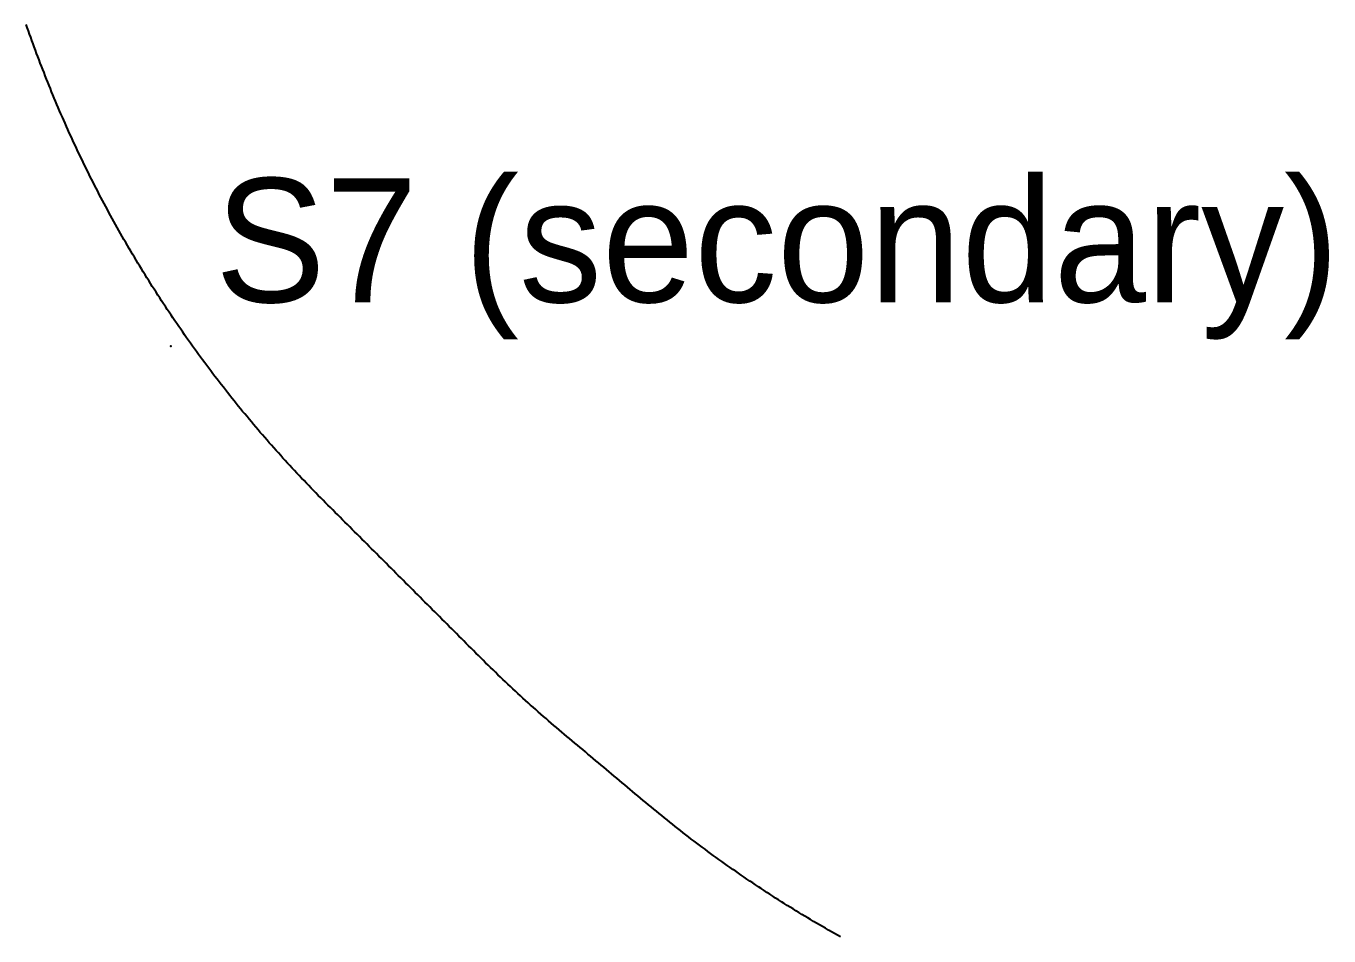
# Model space of a CAD drawing. Header units: metres. Extents: x 457876 to 584660, y 126427 to 241224.
# Drawn here: x 460908 to 470366, y 161757 to 168364 of the extents above; entities that cross this region are included whole.
import ezdxf

# ---------------------------------------------------------------- set-up
doc = ezdxf.new("R2010")
doc.units = ezdxf.units.M
for name, color, linetype in [('AT_GRADE', 3, 'CONTINUOUS'), ('CUTTING', 34, 'CONTINUOUS'), ('EMBANKMENT', 42, 'CONTINUOUS'), ('GROUND_CL', 8, 'CONTINUOUS'), ('RAIL_CL', 1, 'CONTINUOUS'), ('STATIONS', 7, 'CONTINUOUS'), ('VIADUCT', 5, 'CONTINUOUS')]:
    doc.layers.add(name, color=color, linetype=linetype)

msp = doc.modelspace()

# ---------------------------------------------------------------- linework, layer by layer
at = {"layer": 'AT_GRADE'}
for points in [[(461694.644, 166685.44, 73.894), (461681.936, 166706.843, 73.817), (461669.288, 166728.281, 73.741), (461656.697, 166749.753, 73.665)], [(464068.43, 163916.92, 77.959), (464050.821, 163934.528, 78.011), (464033.212, 163952.136, 78.061), (464015.604, 163969.744, 78.111), (463997.995, 163987.352, 78.16), (463980.387, 164004.96, 78.207), (463962.778, 164022.567, 78.254), (463945.17, 164040.175, 78.3), (463927.562, 164057.782, 78.345), (463909.954, 164075.39, 78.389), (463892.346, 164092.997, 78.432), (463874.738, 164110.604, 78.474), (463857.13, 164128.211, 78.515), (463839.523, 164145.818, 78.554)], [(464968.319, 163093.689, 74.58), (464949.241, 163109.698, 74.661), (464930.162, 163125.707, 74.741), (464911.084, 163141.715, 74.821), (464892.006, 163157.724, 74.901), (464872.928, 163173.732, 74.98), (464853.85, 163189.741, 75.06)], [(465311.738, 162805.526, 73.087), (465292.659, 162821.535, 73.172), (465273.58, 162837.545, 73.256), (465254.5, 162853.554, 73.34), (465235.421, 162869.563, 73.424), (465216.342, 162885.573, 73.508)], [(465917.457, 162327.085, 70.462), (465897.311, 162341.728, 70.546), (465877.206, 162356.427, 70.629), (465857.134, 162371.17, 70.713), (465837.115, 162385.987, 70.797), (465817.134, 162400.853, 70.882), (465797.198, 162415.781, 70.966), (465777.298, 162430.756, 71.05)], [(466797.575, 161763.017, 67.174), (466775.907, 161775.287, 67.245), (466754.251, 161787.579, 67.316), (466732.629, 161799.931, 67.388), (466711.046, 161812.351, 67.461), (466689.496, 161824.828, 67.534), (466667.981, 161837.365, 67.607), (466646.499, 161849.96, 67.681), (466625.052, 161862.615, 67.755), (466603.64, 161875.329, 67.83), (466582.263, 161888.101, 67.904)]]:
    msp.add_polyline3d(points, dxfattribs=at)
at = {"layer": 'CUTTING'}
for points in [[(462402.414, 165663.012, 77.585), (462386.91, 165682.483, 77.524), (462371.469, 165702.003, 77.462), (462356.075, 165721.561, 77.399), (462340.731, 165741.158, 77.336), (462325.441, 165760.797, 77.271), (462310.2, 165780.474, 77.206), (462295.012, 165800.192, 77.14), (462279.889, 165819.959, 77.074), (462264.822, 165839.77, 77.006), (462249.803, 165859.617, 76.938), (462234.835, 165879.502, 76.869), (462219.924, 165899.43, 76.8), (462205.068, 165919.399, 76.73), (462190.262, 165939.405, 76.659), (462175.508, 165959.45, 76.587), (462160.807, 165979.533, 76.515), (462146.169, 165999.662, 76.443), (462131.587, 166019.832, 76.37), (462117.068, 166040.048, 76.296), (462102.604, 166060.302, 76.222), (462088.187, 166080.59, 76.148), (462073.822, 166100.915, 76.073), (462059.511, 166121.279, 75.997), (462045.258, 166141.682, 75.921), (462031.066, 166162.128, 75.845), (462016.925, 166182.61, 75.769), (462002.843, 166203.132, 75.692), (461988.818, 166223.693, 75.615), (461974.85, 166244.294, 75.537), (461960.939, 166264.932, 75.46), (461947.082, 166285.607, 75.382), (461933.274, 166306.315, 75.304), (461919.538, 166327.07, 75.225), (461905.854, 166347.861, 75.147), (461892.223, 166368.685, 75.069), (461878.649, 166389.548, 74.99), (461865.132, 166410.447, 74.911), (461851.669, 166431.381, 74.833), (461838.256, 166452.348, 74.754), (461824.903, 166473.352, 74.675), (461811.63, 166494.407, 74.597), (461798.41, 166515.497, 74.518), (461785.241, 166536.617, 74.439), (461772.12, 166557.768, 74.361), (461759.054, 166578.953, 74.283), (461746.051, 166600.177, 74.205), (461733.116, 166621.442, 74.127), (461720.234, 166642.74, 74.049), (461707.408, 166664.072, 73.972)], [(463821.916, 164163.425, 78.593), (463804.308, 164181.032, 78.631), (463786.701, 164198.639, 78.667), (463769.094, 164216.246, 78.703), (463751.487, 164233.852, 78.737), (463733.88, 164251.459, 78.771), (463716.274, 164269.065, 78.803), (463698.667, 164286.672, 78.834), (463681.061, 164304.278, 78.864), (463663.455, 164321.884, 78.893), (463645.849, 164339.49, 78.92), (463628.243, 164357.096, 78.947), (463610.637, 164374.702, 78.972), (463593.031, 164392.308, 78.996), (463575.426, 164409.914, 79.019), (463557.82, 164427.519, 79.041), (463540.215, 164445.125, 79.061), (463522.61, 164462.731, 79.08), (463505.005, 164480.336, 79.099), (463487.4, 164497.941, 79.115), (463469.795, 164515.546, 79.131), (463452.191, 164533.152, 79.145), (463434.586, 164550.757, 79.158), (463416.982, 164568.362, 79.17), (463399.378, 164585.966, 79.181), (463381.774, 164603.571, 79.19), (463364.17, 164621.176, 79.198), (463346.566, 164638.78, 79.205), (463328.963, 164656.385, 79.211), (463311.359, 164673.989, 79.215), (463293.756, 164691.594, 79.218), (463276.153, 164709.198, 79.22), (463258.549, 164726.802, 79.22), (463240.946, 164744.406, 79.219), (463223.344, 164762.01, 79.217), (463205.741, 164779.613, 79.214), (463188.138, 164797.217, 79.209), (463170.536, 164814.82, 79.203), (463152.933, 164832.424, 79.195), (463135.331, 164850.027, 79.187), (463117.729, 164867.63, 79.177), (463100.127, 164885.234, 79.165), (463082.526, 164902.837, 79.153), (463064.946, 164920.462, 79.139), (463047.406, 164938.126, 79.124), (463029.919, 164955.843, 79.107), (463012.477, 164973.604, 79.089), (462995.083, 164991.411, 79.07), (462977.742, 165009.27, 79.05), (462960.448, 165027.174, 79.028), (462943.194, 165045.117, 79.006), (462925.994, 165063.111, 78.981), (462908.852, 165081.16, 78.956), (462891.76, 165099.257, 78.929), (462874.713, 165117.396, 78.901), (462857.714, 165135.579, 78.872), (462840.764, 165153.808, 78.842), (462823.859, 165172.08, 78.81), (462807.004, 165190.396, 78.777), (462790.208, 165208.766, 78.743), (462773.459, 165227.18, 78.708), (462756.766, 165245.644, 78.671), (462740.127, 165264.157, 78.633), (462723.53, 165282.707, 78.594), (462706.976, 165301.295, 78.554), (462690.477, 165319.933, 78.513), (462674.031, 165338.617, 78.471), (462657.646, 165357.354, 78.427), (462641.304, 165376.128, 78.382), (462625.018, 165394.951, 78.337), (462608.778, 165413.814, 78.29), (462592.59, 165432.721, 78.242), (462576.456, 165451.674, 78.192), (462560.373, 165470.671, 78.142), (462544.348, 165489.715, 78.091), (462528.361, 165508.792, 78.039), (462512.43, 165527.916, 77.985), (462496.56, 165547.09, 77.931), (462480.74, 165566.306, 77.876), (462464.969, 165585.561, 77.819), (462449.254, 165604.862, 77.762), (462433.594, 165624.208, 77.704)], [(465197.263, 162901.582, 73.592), (465178.184, 162917.591, 73.675), (465159.105, 162933.6, 73.758), (465140.026, 162949.609, 73.842), (465120.948, 162965.618, 73.925), (465101.869, 162981.627, 74.007), (465082.79, 162997.636, 74.09), (465063.711, 163013.645, 74.172), (465044.633, 163029.654, 74.254), (465025.554, 163045.663, 74.336), (465006.476, 163061.672, 74.418), (464987.397, 163077.68, 74.499)], [(466560.921, 161900.932, 67.98), (466539.612, 161913.819, 68.055), (466518.336, 161926.76, 68.131), (466497.096, 161939.76, 68.208), (466475.891, 161952.817, 68.284), (466454.727, 161965.94, 68.361), (466433.598, 161979.12, 68.439), (466412.504, 161992.357, 68.516), (466391.449, 162005.655, 68.594), (466370.424, 162019.002, 68.673), (466349.432, 162032.4, 68.751), (466328.486, 162045.869, 68.83), (466307.574, 162059.393, 68.91), (466286.702, 162072.977, 68.989), (466265.867, 162086.619, 69.069), (466245.066, 162100.312, 69.149), (466224.299, 162114.059, 69.229), (466203.57, 162127.861, 69.31), (466182.886, 162141.731, 69.391), (466162.238, 162155.654, 69.472), (466141.626, 162169.631, 69.553), (466121.053, 162183.666, 69.635), (466100.518, 162197.756, 69.717), (466080.022, 162211.904, 69.799), (466059.565, 162226.107, 69.881), (466039.14, 162240.358, 69.963), (466018.757, 162254.667, 70.046), (465998.414, 162269.035, 70.129), (465978.115, 162283.464, 70.212), (465957.856, 162297.948, 70.295), (465937.637, 162312.49, 70.378)]]:
    msp.add_polyline3d(points, dxfattribs=at)
at = {"layer": 'EMBANKMENT'}
for points in [[(461644.162, 166771.258, 73.589), (461631.695, 166792.802, 73.513), (461619.276, 166814.374, 73.438), (461606.909, 166835.976, 73.364), (461594.612, 166857.618, 73.289), (461582.384, 166879.3, 73.216), (461570.212, 166901.013, 73.143), (461558.088, 166922.754, 73.07), (461546.019, 166944.525, 72.998), (461534.017, 166966.333, 72.927), (461522.08, 166988.177, 72.856), (461510.202, 167010.054, 72.786), (461498.375, 167031.958, 72.716), (461486.613, 167053.898, 72.648), (461474.917, 167075.873, 72.579), (461463.279, 167097.879, 72.512), (461451.693, 167119.913, 72.445)], [(464834.773, 163205.75, 75.138), (464815.696, 163221.76, 75.217), (464796.62, 163237.771, 75.295), (464777.571, 163253.813, 75.372), (464758.553, 163269.892, 75.449), (464739.595, 163286.042, 75.526), (464720.674, 163302.235, 75.603), (464701.794, 163318.476, 75.679), (464682.955, 163334.765, 75.754), (464664.158, 163351.102, 75.829), (464645.416, 163367.501, 75.903), (464626.718, 163383.952, 75.977), (464608.061, 163400.447, 76.051), (464589.447, 163416.992, 76.124), (464570.888, 163433.599, 76.196), (464552.374, 163450.256, 76.268), (464533.9, 163466.957, 76.34), (464515.47, 163483.706, 76.411), (464497.084, 163500.504, 76.481), (464478.743, 163517.35, 76.55), (464460.447, 163534.246, 76.619), (464442.207, 163551.202, 76.688), (464424.015, 163568.21, 76.756), (464405.862, 163585.258, 76.823), (464387.754, 163602.355, 76.889), (464369.699, 163619.508, 76.955), (464351.693, 163636.712, 77.02), (464333.718, 163653.948, 77.085), (464315.811, 163671.255, 77.148), (464297.943, 163688.602, 77.211), (464280.123, 163705.998, 77.274), (464262.348, 163723.44, 77.335), (464244.622, 163740.932, 77.396), (464226.946, 163758.474, 77.456), (464209.306, 163776.053, 77.515), (464191.696, 163793.662, 77.574), (464174.086, 163811.27, 77.631), (464156.476, 163828.879, 77.688), (464138.867, 163846.487, 77.744), (464121.258, 163864.095, 77.799), (464103.648, 163881.704, 77.853), (464086.039, 163899.312, 77.907)], [(465757.435, 162445.782, 71.135), (465737.619, 162460.868, 71.22), (465717.843, 162476.007, 71.304), (465698.107, 162491.199, 71.389), (465678.413, 162506.445, 71.474), (465658.76, 162521.745, 71.559), (465639.152, 162537.102, 71.644), (465619.585, 162552.51, 71.729), (465600.062, 162567.974, 71.814), (465580.582, 162583.493, 71.899), (465561.135, 162599.054, 71.984), (465541.726, 162614.662, 72.069), (465522.374, 162630.341, 72.154), (465503.071, 162646.08, 72.239), (465483.803, 162661.862, 72.324), (465464.574, 162677.691, 72.409), (465445.389, 162693.574, 72.494), (465426.247, 162709.508, 72.579), (465407.138, 162725.482, 72.664), (465388.057, 162741.49, 72.749), (465368.977, 162757.499, 72.834), (465349.897, 162773.508, 72.918), (465330.818, 162789.517, 73.003)]]:
    msp.add_polyline3d(points, dxfattribs=at)
at = {"layer": 'GROUND_CL'}
msp.add_polyline3d([(466819.244, 161750.748, 64.077), (466797.575, 161763.017, 64.636), (466775.907, 161775.287, 65.211), (466754.251, 161787.579, 65.801), (466732.629, 161799.931, 66.405), (466711.046, 161812.351, 67.048), (466689.496, 161824.828, 67.771), (466667.981, 161837.365, 68.532), (466646.499, 161849.96, 69.179), (466625.052, 161862.615, 69.802), (466603.64, 161875.329, 70.194), (466582.263, 161888.101, 70.646), (466560.921, 161900.932, 71.293), (466539.612, 161913.819, 72.136), (466518.336, 161926.76, 73.176), (466497.096, 161939.76, 74.932), (466475.891, 161952.817, 76.346), (466454.727, 161965.94, 77.718), (466433.598, 161979.12, 79.048), (466412.504, 161992.357, 80.03), (466391.449, 162005.655, 80.18), (466370.424, 162019.002, 80.386), (466349.432, 162032.4, 80.648), (466328.486, 162045.869, 80.946), (466307.574, 162059.393, 81.322), (466286.702, 162072.977, 81.817), (466265.867, 162086.619, 82.397), (466245.066, 162100.312, 83.063), (466224.299, 162114.059, 83.814), (466203.57, 162127.861, 85.012), (466182.886, 162141.731, 86.416), (466162.238, 162155.654, 87.526), (466141.626, 162169.631, 88.664), (466121.053, 162183.666, 89.829), (466100.518, 162197.756, 88.469), (466080.022, 162211.904, 86.509), (466059.565, 162226.107, 84.365), (466039.14, 162240.358, 82.048), (466018.757, 162254.667, 80.056), (465998.414, 162269.035, 79.382), (465978.115, 162283.464, 78.168), (465957.856, 162297.948, 76.366), (465937.637, 162312.49, 73.976), (465917.457, 162327.085, 71.052), (465897.311, 162341.728, 70), (465877.206, 162356.427, 70), (465857.134, 162371.17, 70), (465837.115, 162385.987, 70), (465817.134, 162400.853, 69.97), (465797.198, 162415.781, 69.184), (465777.298, 162430.756, 68.101), (465757.435, 162445.782, 66.559), (465737.619, 162460.868, 64.814), (465717.843, 162476.007, 63.073), (465698.107, 162491.199, 61.857), (465678.413, 162506.445, 60.94), (465658.76, 162521.745, 60.323), (465639.152, 162537.102, 60.005), (465619.585, 162552.51, 60), (465600.062, 162567.974, 60.004), (465580.582, 162583.493, 60.006), (465561.135, 162599.054, 60.008), (465541.726, 162614.662, 60.008), (465522.374, 162630.341, 60.007), (465503.071, 162646.08, 60.068), (465483.803, 162661.862, 60.419), (465464.574, 162677.691, 61.074), (465445.389, 162693.574, 62.035), (465426.247, 162709.508, 63.301), (465407.138, 162725.482, 64.874), (465388.057, 162741.49, 66.637), (465368.977, 162757.499, 67.961), (465349.897, 162773.508, 68.98), (465330.818, 162789.517, 69.694), (465311.738, 162805.526, 70.108), (465292.659, 162821.535, 70.533), (465273.58, 162837.545, 71.112), (465254.5, 162853.554, 72.551), (465235.421, 162869.563, 74.24), (465216.342, 162885.573, 76.075), (465197.263, 162901.582, 77.111), (465178.184, 162917.591, 78.299), (465159.105, 162933.6, 79.64), (465140.026, 162949.609, 80), (465120.948, 162965.618, 80), (465101.869, 162981.627, 80), (465082.79, 162997.636, 80), (465063.711, 163013.645, 80), (465044.633, 163029.654, 80), (465025.554, 163045.663, 79.599), (465006.476, 163061.672, 78.815), (464987.397, 163077.68, 78.049), (464968.319, 163093.689, 77.303), (464949.241, 163109.698, 76.575), (464930.162, 163125.707, 75.865), (464911.084, 163141.715, 75.191), (464892.006, 163157.724, 74.475), (464872.928, 163173.732, 73.699), (464853.85, 163189.741, 72.863), (464834.773, 163205.75, 71.966), (464815.696, 163221.76, 71.018), (464796.62, 163237.771, 70), (464777.571, 163253.813, 69.995), (464758.553, 163269.892, 69.994), (464739.595, 163286.042, 69.995), (464720.674, 163302.235, 69.999), (464701.794, 163318.476, 70.156), (464682.955, 163334.765, 70.05), (464664.158, 163351.102, 70), (464645.416, 163367.501, 70), (464626.718, 163383.952, 70), (464608.061, 163400.447, 70), (464589.447, 163416.992, 70), (464570.888, 163433.599, 70), (464552.374, 163450.256, 70), (464533.9, 163466.957, 70), (464515.47, 163483.706, 70), (464497.084, 163500.504, 70), (464478.743, 163517.35, 70), (464460.447, 163534.246, 70), (464442.207, 163551.202, 70), (464424.015, 163568.21, 70), (464405.862, 163585.258, 70), (464387.754, 163602.355, 70), (464369.699, 163619.508, 70), (464351.693, 163636.712, 70), (464333.718, 163653.948, 71.634), (464315.811, 163671.255, 73.289), (464297.943, 163688.602, 74.073), (464280.123, 163705.998, 74.243), (464262.348, 163723.44, 73.8), (464244.622, 163740.932, 72.655), (464226.946, 163758.474, 70.887), (464209.306, 163776.053, 70.135), (464191.696, 163793.662, 70.29), (464174.086, 163811.27, 70.29), (464156.476, 163828.879, 70.134), (464138.867, 163846.487, 70), (464121.258, 163864.095, 70), (464103.648, 163881.704, 71.443), (464086.039, 163899.312, 73.204), (464068.43, 163916.92, 74.965), (464050.821, 163934.528, 76.725), (464033.212, 163952.136, 78.706), (464015.604, 163969.744, 80), (463997.995, 163987.352, 80), (463980.387, 164004.96, 80), (463962.778, 164022.567, 80), (463945.17, 164040.175, 80), (463927.562, 164057.782, 80), (463909.954, 164075.39, 80.505), (463892.346, 164092.997, 81.148), (463874.738, 164110.604, 81.17), (463857.13, 164128.211, 80.573), (463839.523, 164145.818, 80.645), (463821.916, 164163.425, 82.483), (463804.308, 164181.032, 85.121), (463786.701, 164198.639, 87.326), (463769.094, 164216.246, 88.91), (463751.487, 164233.852, 89.875), (463733.88, 164251.459, 89.781), (463716.274, 164269.065, 90.017), (463698.667, 164286.672, 90.177), (463681.061, 164304.278, 90.322), (463663.455, 164321.884, 90.45), (463645.849, 164339.49, 90.543), (463628.243, 164357.096, 90.518), (463610.637, 164374.702, 90.555), (463593.031, 164392.308, 90.505), (463575.426, 164409.914, 90.373), (463557.82, 164427.519, 90.159), (463540.215, 164445.125, 90.034), (463522.61, 164462.731, 90.138), (463505.005, 164480.336, 90.672), (463487.4, 164497.941, 91.202), (463469.795, 164515.546, 91.569), (463452.191, 164533.152, 91.771), (463434.586, 164550.757, 91.757), (463416.982, 164568.362, 91.614), (463399.378, 164585.966, 91.383), (463381.774, 164603.571, 91.029), (463364.17, 164621.176, 90.554), (463346.566, 164638.78, 90.01), (463328.963, 164656.385, 90.17), (463311.359, 164673.989, 90.368), (463293.756, 164691.594, 90.628), (463276.153, 164709.198, 90.94), (463258.549, 164726.802, 91.305), (463240.946, 164744.406, 91.652), (463223.344, 164762.01, 91.901), (463205.741, 164779.613, 92.263), (463188.138, 164797.217, 92.63), (463170.536, 164814.82, 92.948), (463152.933, 164832.424, 93.216), (463135.331, 164850.027, 93.416), (463117.729, 164867.63, 93.58), (463100.127, 164885.234, 93.73), (463082.526, 164902.837, 93.853), (463064.946, 164920.462, 93.949), (463047.406, 164938.126, 94.017), (463029.919, 164955.843, 94.064), (463012.477, 164973.604, 94.089), (462995.083, 164991.411, 94.086), (462977.742, 165009.27, 94.064), (462960.448, 165027.174, 94.022), (462943.194, 165045.117, 93.967), (462925.994, 165063.111, 93.907), (462908.852, 165081.16, 93.821), (462891.76, 165099.257, 93.712), (462874.713, 165117.396, 93.589), (462857.714, 165135.579, 93.453), (462840.764, 165153.808, 93.323), (462823.859, 165172.08, 93.183), (462807.004, 165190.396, 93.017), (462790.208, 165208.766, 92.832), (462773.459, 165227.18, 92.635), (462756.766, 165245.644, 92.437), (462740.127, 165264.157, 92.241), (462723.53, 165282.707, 92.034), (462706.976, 165301.295, 91.79), (462690.477, 165319.933, 91.515), (462674.031, 165338.617, 91.224), (462657.646, 165357.354, 90.976), (462641.304, 165376.128, 90.716), (462625.018, 165394.951, 90.444), (462608.778, 165413.814, 90.202), (462592.59, 165432.721, 90.034), (462576.456, 165451.674, 90.008), (462560.373, 165470.671, 90.013), (462544.348, 165489.715, 90.013), (462528.361, 165508.792, 90.007), (462512.43, 165527.916, 90.001), (462496.56, 165547.09, 89.052), (462480.74, 165566.306, 87.13), (462464.969, 165585.561, 85.205), (462449.254, 165604.862, 83.274), (462433.594, 165624.208, 81.34), (462417.974, 165643.586, 80.607), (462402.414, 165663.012, 83.709), (462386.91, 165682.483, 86.206), (462371.469, 165702.003, 88.099), (462356.075, 165721.561, 89.39), (462340.731, 165741.158, 90.275), (462325.441, 165760.797, 92.148), (462310.2, 165780.474, 94.557), (462295.012, 165800.192, 96.776), (462279.889, 165819.959, 98.64), (462264.822, 165839.77, 99.899), (462249.803, 165859.617, 99.302), (462234.835, 165879.502, 99.298), (462219.924, 165899.43, 99.886), (462205.068, 165919.399, 99.468), (462190.262, 165939.405, 98.454), (462175.508, 165959.45, 96.152), (462160.807, 165979.533, 94.144), (462146.169, 165999.662, 92.43), (462131.587, 166019.832, 91.009), (462117.068, 166040.048, 89.758), (462102.604, 166060.302, 87.994), (462088.187, 166080.59, 86.665), (462073.822, 166100.915, 85.77), (462059.511, 166121.279, 85.308), (462045.258, 166141.682, 85.536), (462031.066, 166162.128, 87.059), (462016.925, 166182.61, 88.641), (462002.843, 166203.132, 89.269), (461988.818, 166223.693, 89.754), (461974.85, 166244.294, 90), (461960.939, 166264.932, 90), (461947.082, 166285.607, 90), (461933.274, 166306.315, 90), (461919.538, 166327.07, 90), (461905.854, 166347.861, 90), (461892.223, 166368.685, 90), (461878.649, 166389.548, 90), (461865.132, 166410.447, 90), (461851.669, 166431.381, 90), (461838.256, 166452.348, 89.031), (461824.903, 166473.352, 87.643), (461811.63, 166494.407, 85.844), (461798.41, 166515.497, 83.899), (461785.241, 166536.617, 82.323), (461772.12, 166557.768, 81.464), (461759.054, 166578.953, 80.815), (461746.051, 166600.177, 80.355), (461733.116, 166621.442, 80.082), (461720.234, 166642.74, 79.749), (461707.408, 166664.072, 77.751), (461694.644, 166685.44, 75.826), (461681.936, 166706.843, 74.175), (461669.288, 166728.281, 72.799), (461656.697, 166749.753, 70.951), (461644.162, 166771.258, 68.378), (461631.695, 166792.802, 65.537), (461619.276, 166814.374, 62.429), (461606.909, 166835.976, 60.145), (461594.612, 166857.618, 59.938), (461582.384, 166879.3, 59.805), (461570.212, 166901.013, 59.602), (461558.088, 166922.754, 59.329), (461546.019, 166944.525, 58.948), (461534.017, 166966.333, 58.457), (461522.08, 166988.177, 57.964), (461510.202, 167010.054, 57.484), (461498.375, 167031.958, 57.01), (461486.613, 167053.898, 56.495), (461474.917, 167075.873, 55.958), (461463.279, 167097.879, 55.412), (461451.693, 167119.913, 54.857), (461440.163, 167141.976, 54.284), (461428.714, 167164.081, 53.657), (461417.306, 167186.209, 53.015), (461405.966, 167208.371, 52.344), (461394.692, 167230.567, 51.632), (461383.471, 167252.79, 51.061), (461372.311, 167275.044, 50.649), (461361.214, 167297.331, 50.332), (461350.166, 167319.641, 50.11), (461339.191, 167341.988, 50), (461328.287, 167364.371, 50), (461317.441, 167386.781, 50), (461306.64, 167409.213, 50), (461295.911, 167431.681, 50), (461285.245, 167454.178, 50), (461274.629, 167476.699, 50), (461264.091, 167499.258, 50), (461253.607, 167521.842, 50), (461243.173, 167544.449, 50), (461232.813, 167567.091, 50), (461222.518, 167589.763, 50), (461212.279, 167612.46, 50.006), (461202.1, 167635.184, 50.002), (461191.982, 167657.937, 50), (461181.919, 167680.714, 50), (461171.924, 167703.521, 50), (461162.006, 167726.362, 50), (461152.137, 167749.225, 50.029), (461142.336, 167772.117, 50.1), (461132.604, 167795.039, 50.188), (461122.93, 167817.986, 50.293), (461113.31, 167840.956, 50.42), (461103.756, 167863.954, 50.484), (461094.254, 167886.974, 50.541), (461084.827, 167910.025, 50.589), (461075.473, 167933.105, 50.629), (461066.171, 167956.207, 50.564), (461056.93, 167979.334, 50.446), (461047.759, 168002.488, 50.298), (461038.649, 168025.667, 50.119), (461029.592, 168048.866, 50.01), (461020.608, 168072.095, 50.002), (461011.699, 168095.352, 50.129), (461002.839, 168118.628, 50.306), (460994.048, 168141.931, 50.479), (460985.325, 168165.259, 50.654), (460976.659, 168188.609, 50.828), (460968.05, 168211.98, 51.001), (460959.503, 168235.374, 51.174), (460950.977, 168258.776, 51.368), (460942.458, 168282.181, 51.569), (460933.939, 168305.586, 51.777), (460925.419, 168328.991, 51.991), (460916.9, 168352.397, 52.264), (460908.38, 168375.803, 52.532)], dxfattribs=at)
at = {"layer": 'RAIL_CL'}
msp.add_polyline3d([(466819.244, 161750.748, 67.103), (466797.575, 161763.017, 67.174), (466775.907, 161775.287, 67.245), (466754.251, 161787.579, 67.316), (466732.629, 161799.931, 67.388), (466711.046, 161812.351, 67.461), (466689.496, 161824.828, 67.534), (466667.981, 161837.365, 67.607), (466646.499, 161849.96, 67.681), (466625.052, 161862.615, 67.755), (466603.64, 161875.329, 67.83), (466582.263, 161888.101, 67.904), (466560.921, 161900.932, 67.98), (466539.612, 161913.819, 68.055), (466518.336, 161926.76, 68.131), (466497.096, 161939.76, 68.208), (466475.891, 161952.817, 68.284), (466454.727, 161965.94, 68.361), (466433.598, 161979.12, 68.439), (466412.504, 161992.357, 68.516), (466391.449, 162005.655, 68.594), (466370.424, 162019.002, 68.673), (466349.432, 162032.4, 68.751), (466328.486, 162045.869, 68.83), (466307.574, 162059.393, 68.91), (466286.702, 162072.977, 68.989), (466265.867, 162086.619, 69.069), (466245.066, 162100.312, 69.149), (466224.299, 162114.059, 69.229), (466203.57, 162127.861, 69.31), (466182.886, 162141.731, 69.391), (466162.238, 162155.654, 69.472), (466141.626, 162169.631, 69.553), (466121.053, 162183.666, 69.635), (466100.518, 162197.756, 69.717), (466080.022, 162211.904, 69.799), (466059.565, 162226.107, 69.881), (466039.14, 162240.358, 69.963), (466018.757, 162254.667, 70.046), (465998.414, 162269.035, 70.129), (465978.115, 162283.464, 70.212), (465957.856, 162297.948, 70.295), (465937.637, 162312.49, 70.378), (465917.457, 162327.085, 70.462), (465897.311, 162341.728, 70.546), (465877.206, 162356.427, 70.629), (465857.134, 162371.17, 70.713), (465837.115, 162385.987, 70.797), (465817.134, 162400.853, 70.882), (465797.198, 162415.781, 70.966), (465777.298, 162430.756, 71.05), (465757.435, 162445.782, 71.135), (465737.619, 162460.868, 71.22), (465717.843, 162476.007, 71.304), (465698.107, 162491.199, 71.389), (465678.413, 162506.445, 71.474), (465658.76, 162521.745, 71.559), (465639.152, 162537.102, 71.644), (465619.585, 162552.51, 71.729), (465600.062, 162567.974, 71.814), (465580.582, 162583.493, 71.899), (465561.135, 162599.054, 71.984), (465541.726, 162614.662, 72.069), (465522.374, 162630.341, 72.154), (465503.071, 162646.08, 72.239), (465483.803, 162661.862, 72.324), (465464.574, 162677.691, 72.409), (465445.389, 162693.574, 72.494), (465426.247, 162709.508, 72.579), (465407.138, 162725.482, 72.664), (465388.057, 162741.49, 72.749), (465368.977, 162757.499, 72.834), (465349.897, 162773.508, 72.918), (465330.818, 162789.517, 73.003), (465311.738, 162805.526, 73.087), (465292.659, 162821.535, 73.172), (465273.58, 162837.545, 73.256), (465254.5, 162853.554, 73.34), (465235.421, 162869.563, 73.424), (465216.342, 162885.573, 73.508), (465197.263, 162901.582, 73.592), (465178.184, 162917.591, 73.675), (465159.105, 162933.6, 73.758), (465140.026, 162949.609, 73.842), (465120.948, 162965.618, 73.925), (465101.869, 162981.627, 74.007), (465082.79, 162997.636, 74.09), (465063.711, 163013.645, 74.172), (465044.633, 163029.654, 74.254), (465025.554, 163045.663, 74.336), (465006.476, 163061.672, 74.418), (464987.397, 163077.68, 74.499), (464968.319, 163093.689, 74.58), (464949.241, 163109.698, 74.661), (464930.162, 163125.707, 74.741), (464911.084, 163141.715, 74.821), (464892.006, 163157.724, 74.901), (464872.928, 163173.732, 74.98), (464853.85, 163189.741, 75.06), (464834.773, 163205.75, 75.138), (464815.696, 163221.76, 75.217), (464796.62, 163237.771, 75.295), (464777.571, 163253.813, 75.372), (464758.553, 163269.892, 75.449), (464739.595, 163286.042, 75.526), (464720.674, 163302.235, 75.603), (464701.794, 163318.476, 75.679), (464682.955, 163334.765, 75.754), (464664.158, 163351.102, 75.829), (464645.416, 163367.501, 75.903), (464626.718, 163383.952, 75.977), (464608.061, 163400.447, 76.051), (464589.447, 163416.992, 76.124), (464570.888, 163433.599, 76.196), (464552.374, 163450.256, 76.268), (464533.9, 163466.957, 76.34), (464515.47, 163483.706, 76.411), (464497.084, 163500.504, 76.481), (464478.743, 163517.35, 76.55), (464460.447, 163534.246, 76.619), (464442.207, 163551.202, 76.688), (464424.015, 163568.21, 76.756), (464405.862, 163585.258, 76.823), (464387.754, 163602.355, 76.889), (464369.699, 163619.508, 76.955), (464351.693, 163636.712, 77.02), (464333.718, 163653.948, 77.085), (464315.811, 163671.255, 77.148), (464297.943, 163688.602, 77.211), (464280.123, 163705.998, 77.274), (464262.348, 163723.44, 77.335), (464244.622, 163740.932, 77.396), (464226.946, 163758.474, 77.456), (464209.306, 163776.053, 77.515), (464191.696, 163793.662, 77.574), (464174.086, 163811.27, 77.631), (464156.476, 163828.879, 77.688), (464138.867, 163846.487, 77.744), (464121.258, 163864.095, 77.799), (464103.648, 163881.704, 77.853), (464086.039, 163899.312, 77.907), (464068.43, 163916.92, 77.959), (464050.821, 163934.528, 78.011), (464033.212, 163952.136, 78.061), (464015.604, 163969.744, 78.111), (463997.995, 163987.352, 78.16), (463980.387, 164004.96, 78.207), (463962.778, 164022.567, 78.254), (463945.17, 164040.175, 78.3), (463927.562, 164057.782, 78.345), (463909.954, 164075.39, 78.389), (463892.346, 164092.997, 78.432), (463874.738, 164110.604, 78.474), (463857.13, 164128.211, 78.515), (463839.523, 164145.818, 78.554), (463821.916, 164163.425, 78.593), (463804.308, 164181.032, 78.631), (463786.701, 164198.639, 78.667), (463769.094, 164216.246, 78.703), (463751.487, 164233.852, 78.737), (463733.88, 164251.459, 78.771), (463716.274, 164269.065, 78.803), (463698.667, 164286.672, 78.834), (463681.061, 164304.278, 78.864), (463663.455, 164321.884, 78.893), (463645.849, 164339.49, 78.92), (463628.243, 164357.096, 78.947), (463610.637, 164374.702, 78.972), (463593.031, 164392.308, 78.996), (463575.426, 164409.914, 79.019), (463557.82, 164427.519, 79.041), (463540.215, 164445.125, 79.061), (463522.61, 164462.731, 79.08), (463505.005, 164480.336, 79.099), (463487.4, 164497.941, 79.115), (463469.795, 164515.546, 79.131), (463452.191, 164533.152, 79.145), (463434.586, 164550.757, 79.158), (463416.982, 164568.362, 79.17), (463399.378, 164585.966, 79.181), (463381.774, 164603.571, 79.19), (463364.17, 164621.176, 79.198), (463346.566, 164638.78, 79.205), (463328.963, 164656.385, 79.211), (463311.359, 164673.989, 79.215), (463293.756, 164691.594, 79.218), (463276.153, 164709.198, 79.22), (463258.549, 164726.802, 79.22), (463240.946, 164744.406, 79.219), (463223.344, 164762.01, 79.217), (463205.741, 164779.613, 79.214), (463188.138, 164797.217, 79.209), (463170.536, 164814.82, 79.203), (463152.933, 164832.424, 79.195), (463135.331, 164850.027, 79.187), (463117.729, 164867.63, 79.177), (463100.127, 164885.234, 79.165), (463082.526, 164902.837, 79.153), (463064.946, 164920.462, 79.139), (463047.406, 164938.126, 79.124), (463029.919, 164955.843, 79.107), (463012.477, 164973.604, 79.089), (462995.083, 164991.411, 79.07), (462977.742, 165009.27, 79.05), (462960.448, 165027.174, 79.028), (462943.194, 165045.117, 79.006), (462925.994, 165063.111, 78.981), (462908.852, 165081.16, 78.956), (462891.76, 165099.257, 78.929), (462874.713, 165117.396, 78.901), (462857.714, 165135.579, 78.872), (462840.764, 165153.808, 78.842), (462823.859, 165172.08, 78.81), (462807.004, 165190.396, 78.777), (462790.208, 165208.766, 78.743), (462773.459, 165227.18, 78.708), (462756.766, 165245.644, 78.671), (462740.127, 165264.157, 78.633), (462723.53, 165282.707, 78.594), (462706.976, 165301.295, 78.554), (462690.477, 165319.933, 78.513), (462674.031, 165338.617, 78.471), (462657.646, 165357.354, 78.427), (462641.304, 165376.128, 78.382), (462625.018, 165394.951, 78.337), (462608.778, 165413.814, 78.29), (462592.59, 165432.721, 78.242), (462576.456, 165451.674, 78.192), (462560.373, 165470.671, 78.142), (462544.348, 165489.715, 78.091), (462528.361, 165508.792, 78.039), (462512.43, 165527.916, 77.985), (462496.56, 165547.09, 77.931), (462480.74, 165566.306, 77.876), (462464.969, 165585.561, 77.819), (462449.254, 165604.862, 77.762), (462433.594, 165624.208, 77.704), (462417.974, 165643.586, 77.645), (462402.414, 165663.012, 77.585), (462386.91, 165682.483, 77.524), (462371.469, 165702.003, 77.462), (462356.075, 165721.561, 77.399), (462340.731, 165741.158, 77.336), (462325.441, 165760.797, 77.271), (462310.2, 165780.474, 77.206), (462295.012, 165800.192, 77.14), (462279.889, 165819.959, 77.074), (462264.822, 165839.77, 77.006), (462249.803, 165859.617, 76.938), (462234.835, 165879.502, 76.869), (462219.924, 165899.43, 76.8), (462205.068, 165919.399, 76.73), (462190.262, 165939.405, 76.659), (462175.508, 165959.45, 76.587), (462160.807, 165979.533, 76.515), (462146.169, 165999.662, 76.443), (462131.587, 166019.832, 76.37), (462117.068, 166040.048, 76.296), (462102.604, 166060.302, 76.222), (462088.187, 166080.59, 76.148), (462073.822, 166100.915, 76.073), (462059.511, 166121.279, 75.997), (462045.258, 166141.682, 75.921), (462031.066, 166162.128, 75.845), (462016.925, 166182.61, 75.769), (462002.843, 166203.132, 75.692), (461988.818, 166223.693, 75.615), (461974.85, 166244.294, 75.537), (461960.939, 166264.932, 75.46), (461947.082, 166285.607, 75.382), (461933.274, 166306.315, 75.304), (461919.538, 166327.07, 75.225), (461905.854, 166347.861, 75.147), (461892.223, 166368.685, 75.069), (461878.649, 166389.548, 74.99), (461865.132, 166410.447, 74.911), (461851.669, 166431.381, 74.833), (461838.256, 166452.348, 74.754), (461824.903, 166473.352, 74.675), (461811.63, 166494.407, 74.597), (461798.41, 166515.497, 74.518), (461785.241, 166536.617, 74.439), (461772.12, 166557.768, 74.361), (461759.054, 166578.953, 74.283), (461746.051, 166600.177, 74.205), (461733.116, 166621.442, 74.127), (461720.234, 166642.74, 74.049), (461707.408, 166664.072, 73.972), (461694.644, 166685.44, 73.894), (461681.936, 166706.843, 73.817), (461669.288, 166728.281, 73.741), (461656.697, 166749.753, 73.665), (461644.162, 166771.258, 73.589), (461631.695, 166792.802, 73.513), (461619.276, 166814.374, 73.438), (461606.909, 166835.976, 73.364), (461594.612, 166857.618, 73.289), (461582.384, 166879.3, 73.216), (461570.212, 166901.013, 73.143), (461558.088, 166922.754, 73.07), (461546.019, 166944.525, 72.998), (461534.017, 166966.333, 72.927), (461522.08, 166988.177, 72.856), (461510.202, 167010.054, 72.786), (461498.375, 167031.958, 72.716), (461486.613, 167053.898, 72.648), (461474.917, 167075.873, 72.579), (461463.279, 167097.879, 72.512), (461451.693, 167119.913, 72.445), (461440.163, 167141.976, 72.379), (461428.714, 167164.081, 72.314), (461417.306, 167186.209, 72.25), (461405.966, 167208.371, 72.187), (461394.692, 167230.567, 72.124), (461383.471, 167252.79, 72.062), (461372.311, 167275.044, 72.002), (461361.214, 167297.331, 71.942), (461350.166, 167319.641, 71.883), (461339.191, 167341.988, 71.825), (461328.287, 167364.371, 71.767), (461317.441, 167386.781, 71.711), (461306.64, 167409.213, 71.656), (461295.911, 167431.681, 71.602), (461285.245, 167454.178, 71.549), (461274.629, 167476.699, 71.497), (461264.091, 167499.258, 71.446), (461253.607, 167521.842, 71.396), (461243.173, 167544.449, 71.348), (461232.813, 167567.091, 71.3), (461222.518, 167589.763, 71.253), (461212.279, 167612.46, 71.208), (461202.1, 167635.184, 71.164), (461191.982, 167657.937, 71.12), (461181.919, 167680.714, 71.078), (461171.924, 167703.521, 71.038), (461162.006, 167726.362, 70.998), (461152.137, 167749.225, 70.96), (461142.336, 167772.117, 70.923), (461132.604, 167795.039, 70.887), (461122.93, 167817.986, 70.852), (461113.31, 167840.956, 70.818), (461103.756, 167863.954, 70.786), (461094.254, 167886.974, 70.755), (461084.827, 167910.025, 70.726), (461075.473, 167933.105, 70.697), (461066.171, 167956.207, 70.67), (461056.93, 167979.334, 70.644), (461047.759, 168002.488, 70.619), (461038.649, 168025.667, 70.596), (461029.592, 168048.866, 70.574), (461020.608, 168072.095, 70.554), (461011.699, 168095.352, 70.534), (461002.839, 168118.628, 70.516), (460994.048, 168141.931, 70.499), (460985.325, 168165.259, 70.484), (460976.659, 168188.609, 70.47), (460968.05, 168211.98, 70.457), (460959.503, 168235.374, 70.445), (460950.977, 168258.776, 70.435), (460942.458, 168282.181, 70.426), (460933.939, 168305.586, 70.419), (460925.419, 168328.991, 70.413), (460916.9, 168352.397, 70.408), (460908.38, 168375.803, 70.404)], dxfattribs=at)
at = {"layer": 'STATIONS'}
msp.add_point((461960, 166039, 75.997), dxfattribs=at)
at = {"layer": 'VIADUCT'}
msp.add_polyline3d([(461440.163, 167141.976, 72.379), (461428.714, 167164.081, 72.314), (461417.306, 167186.209, 72.25), (461405.966, 167208.371, 72.187), (461394.692, 167230.567, 72.124), (461383.471, 167252.79, 72.062), (461372.311, 167275.044, 72.002), (461361.214, 167297.331, 71.942), (461350.166, 167319.641, 71.883), (461339.191, 167341.988, 71.825), (461328.287, 167364.371, 71.767), (461317.441, 167386.781, 71.711), (461306.64, 167409.213, 71.656), (461295.911, 167431.681, 71.602), (461285.245, 167454.178, 71.549), (461274.629, 167476.699, 71.497), (461264.091, 167499.258, 71.446), (461253.607, 167521.842, 71.396), (461243.173, 167544.449, 71.348), (461232.813, 167567.091, 71.3), (461222.518, 167589.763, 71.253), (461212.279, 167612.46, 71.208), (461202.1, 167635.184, 71.164), (461191.982, 167657.937, 71.12), (461181.919, 167680.714, 71.078), (461171.924, 167703.521, 71.038), (461162.006, 167726.362, 70.998), (461152.137, 167749.225, 70.96), (461142.336, 167772.117, 70.923), (461132.604, 167795.039, 70.887), (461122.93, 167817.986, 70.852), (461113.31, 167840.956, 70.818), (461103.756, 167863.954, 70.786), (461094.254, 167886.974, 70.755), (461084.827, 167910.025, 70.726), (461075.473, 167933.105, 70.697), (461066.171, 167956.207, 70.67), (461056.93, 167979.334, 70.644), (461047.759, 168002.488, 70.619), (461038.649, 168025.667, 70.596), (461029.592, 168048.866, 70.574), (461020.608, 168072.095, 70.554), (461011.699, 168095.352, 70.534), (461002.839, 168118.628, 70.516), (460994.048, 168141.931, 70.499), (460985.325, 168165.259, 70.484), (460976.659, 168188.609, 70.47), (460968.05, 168211.98, 70.457), (460959.503, 168235.374, 70.445), (460950.977, 168258.776, 70.435), (460942.458, 168282.181, 70.426), (460933.939, 168305.586, 70.419), (460925.419, 168328.991, 70.413), (460916.9, 168352.397, 70.408)], dxfattribs=at)

# ---------------------------------------------------------------- texts
at = {"layer": 'STATIONS'}
msp.add_text('S7 (secondary)', height=900, dxfattribs=at).set_placement((462280, 166359, 75.997))

doc.saveas('drawing.dxf')
